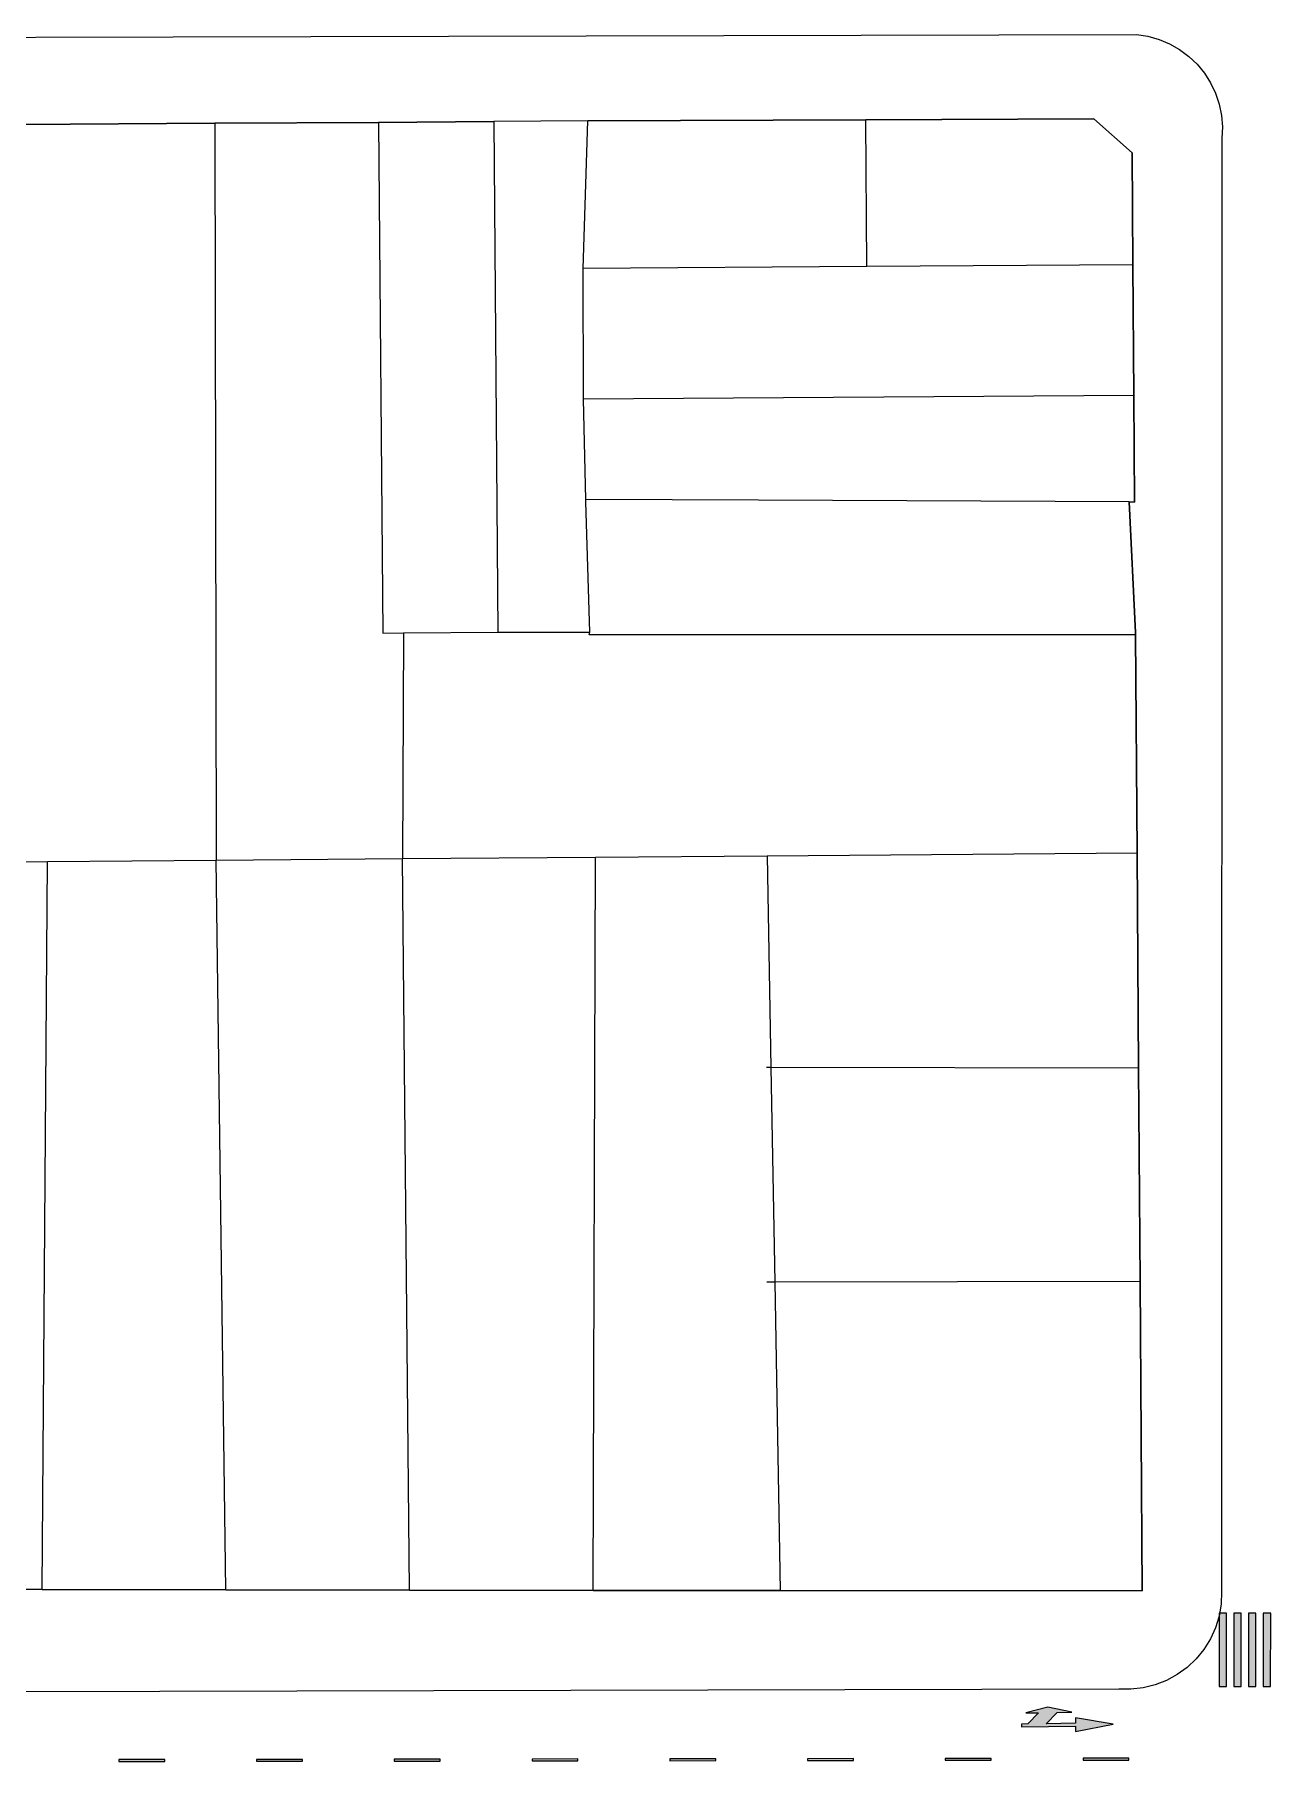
# Model space of a CAD drawing. Header units: metres. Extents: x 668617 to 675126, y 2286318 to 2293677.
# Drawn here: x 669213.6 to 669280.7, y 2287216.5 to 2287310.5 of the extents above; entities that cross this region are included whole.
import ezdxf

# ---------------------------------------------------------------- set-up
doc = ezdxf.new("R2010")
doc.units = ezdxf.units.M
doc.header["$MEASUREMENT"] = 0
doc.linetypes.add('ACAD_ISO07W100', pattern=[3, 0, -3])
for name, color, linetype in [('DMTG-PB-BANQUETAS', 251, 'Continuous'), ('DMTG-PB-LOTIFICACION', 253, 'Continuous'), ('DMTG-PB-MANZANAS', 251, 'Continuous'), ('DMTG-SH-FLECHA FRENTE DERECHA', 252, 'Continuous'), ('DMTG-SH-LINEA DISCONTINUA', 252, 'Continuous'), ('DMTG-SH-PASO PEATONAL', 253, 'Continuous')]:
    doc.layers.add(name, color=color, linetype=linetype)

# ---------------------------------------------------------------- blocks, each defined once
blk = doc.blocks.new('*U76')
blk.add_hatch(color=252).paths.add_polyline_path([(-2.585, 3.088), (-2.585, 2.738), (-2.435, 2.738), (-2.435, 5.688), (-2.135, 5.688), (-2.51, 7.738), (-2.885, 5.688), (-2.585, 5.688), (-2.585, 4.088), (-3.185, 4.688), (-3.185, 5.488), (-3.485, 4.188), (-3.185, 2.988), (-3.185, 3.688)])
at = {"color": 252}
blk.add_lwpolyline([(-2.585, 3.088), (-2.585, 2.738), (-2.435, 2.738), (-2.435, 5.688), (-2.135, 5.688), (-2.51, 7.738), (-2.885, 5.688), (-2.585, 5.688), (-2.585, 4.088), (-3.185, 4.688), (-3.185, 5.488), (-3.485, 4.188), (-3.185, 2.988), (-3.185, 3.688)], close=True, dxfattribs=at)
blk = doc.blocks.new('*U312')
at = {"transparency": 33554687}
h = blk.add_hatch(color=252, dxfattribs=at)
h.dxf.hatch_style = 1
h.paths.add_polyline_path([(0.519, 10.487), (0.539, 10.887), (-3.457, 11.084), (-3.476, 10.685)])
h = blk.add_hatch(color=252, dxfattribs=at)
h.dxf.hatch_style = 1
h.paths.add_polyline_path([(0.44, 8.889), (0.46, 9.289), (-3.536, 9.486), (-3.555, 9.087)])
h = blk.add_hatch(color=252, dxfattribs=at)
h.dxf.hatch_style = 1
h.paths.add_polyline_path([(0.479, 9.688), (0.499, 10.088), (-3.496, 10.285), (-3.516, 9.886)])
h = blk.add_hatch(color=252, dxfattribs=at)
h.dxf.hatch_style = 1
h.paths.add_polyline_path([(0.4, 8.09), (0.42, 8.49), (-3.575, 8.687), (-3.595, 8.288)])
h = blk.add_hatch(color=252, dxfattribs=at)
h.dxf.hatch_style = 1
h.paths.add_polyline_path([(0.361, 7.291), (0.38, 7.691), (-3.615, 7.888), (-3.634, 7.489)])
h = blk.add_hatch(color=252, dxfattribs=at)
h.dxf.hatch_style = 1
h.paths.add_polyline_path([(0.321, 6.492), (0.341, 6.892), (-3.654, 7.089), (-3.674, 6.69)])
h = blk.add_hatch(color=252, dxfattribs=at)
h.dxf.hatch_style = 1
h.paths.add_polyline_path([(0.282, 5.693), (0.301, 6.093), (-3.694, 6.29), (-3.713, 5.891)])
h = blk.add_hatch(color=252, dxfattribs=at)
h.dxf.hatch_style = 1
h.paths.add_polyline_path([(0.242, 4.894), (0.262, 5.294), (-3.733, 5.491), (-3.753, 5.092)])
h = blk.add_hatch(color=252, dxfattribs=at)
h.dxf.hatch_style = 1
h.paths.add_polyline_path([(0.163, 3.296), (0.183, 3.695), (-3.812, 3.893), (-3.832, 3.494)])
h = blk.add_hatch(color=252, dxfattribs=at)
h.dxf.hatch_style = 1
h.paths.add_polyline_path([(0.203, 4.095), (0.222, 4.495), (-3.773, 4.692), (-3.793, 4.293)])
h = blk.add_hatch(color=252, dxfattribs=at)
h.dxf.hatch_style = 1
h.paths.add_polyline_path([(0.124, 2.497), (0.143, 2.896), (-3.852, 3.094), (-3.872, 2.695)])
h = blk.add_hatch(color=252, dxfattribs=at)
h.dxf.hatch_style = 1
h.paths.add_polyline_path([(0.084, 1.698), (0.104, 2.097), (-3.891, 2.295), (-3.911, 1.896)])
h = blk.add_hatch(color=252, dxfattribs=at)
h.dxf.hatch_style = 1
h.paths.add_polyline_path([(0.044, 0.899), (0.064, 1.298), (-3.931, 1.496), (-3.951, 1.097)])
h = blk.add_hatch(color=252, dxfattribs=at)
h.dxf.hatch_style = 1
h.paths.add_polyline_path([(0.005, 0.1), (0.025, 0.499), (-3.97, 0.697), (-3.99, 0.298)])
for points in [[(0.519, 10.487), (0.539, 10.887), (-3.457, 11.084), (-3.476, 10.685)], [(0.44, 8.889), (0.46, 9.289), (-3.536, 9.486), (-3.555, 9.087)], [(0.479, 9.688), (0.499, 10.088), (-3.496, 10.285), (-3.516, 9.886)], [(0.4, 8.09), (0.42, 8.49), (-3.575, 8.687), (-3.595, 8.288)], [(0.361, 7.291), (0.38, 7.691), (-3.615, 7.888), (-3.634, 7.489)], [(0.321, 6.492), (0.341, 6.892), (-3.654, 7.089), (-3.674, 6.69)], [(0.282, 5.693), (0.301, 6.093), (-3.694, 6.29), (-3.713, 5.891)], [(0.242, 4.894), (0.262, 5.294), (-3.733, 5.491), (-3.753, 5.092)], [(0.163, 3.296), (0.183, 3.695), (-3.812, 3.893), (-3.832, 3.494)], [(0.203, 4.095), (0.222, 4.495), (-3.773, 4.692), (-3.793, 4.293)], [(0.124, 2.497), (0.143, 2.896), (-3.852, 3.094), (-3.872, 2.695)], [(0.084, 1.698), (0.104, 2.097), (-3.891, 2.295), (-3.911, 1.896)], [(0.044, 0.899), (0.064, 1.298), (-3.931, 1.496), (-3.951, 1.097)], [(0.005, 0.1), (0.025, 0.499), (-3.97, 0.697), (-3.99, 0.298)]]:
    blk.add_lwpolyline(points, close=True)
at = {"layer": 'Defpoints', "color": 255, "linetype": 'ACAD_ISO07W100'}
for p, q in [((-2.916, 0.901), (0.18, 0.748)), ((-2.797, 0.138), (0.3, -0.015))]:
    blk.add_line(p, q, dxfattribs=at)

msp = doc.modelspace()

# ---------------------------------------------------------------- hatches: boundary and pattern name
at = {"layer": 'DMTG-SH-LINEA DISCONTINUA'}
for points in [[(669220.63899, 2287216.65131), (669218.13899, 2287216.6479), (669218.13913, 2287216.5479), (669220.63912, 2287216.55131)], [(669228.13898, 2287216.66155), (669225.63898, 2287216.65814), (669225.63912, 2287216.55814), (669228.13912, 2287216.56155)], [(669235.63897, 2287216.67179), (669233.13898, 2287216.66838), (669233.13911, 2287216.56838), (669235.63911, 2287216.57179)], [(669243.13897, 2287216.68203), (669240.63897, 2287216.67862), (669240.63911, 2287216.57862), (669243.1391, 2287216.58203)], [(669250.63896, 2287216.69227), (669248.13896, 2287216.68886), (669248.1391, 2287216.58886), (669250.6391, 2287216.59227)], [(669258.13895, 2287216.70251), (669255.63895, 2287216.6991), (669255.63909, 2287216.5991), (669258.13909, 2287216.60252)], [(669265.63895, 2287216.71276), (669263.13895, 2287216.70934), (669263.13908, 2287216.60934), (669265.63908, 2287216.61276)], [(669273.13894, 2287216.723), (669270.63894, 2287216.71958), (669270.63908, 2287216.61958), (669273.13907, 2287216.623)]]:
    msp.add_hatch(color=256, dxfattribs=at).paths.add_polyline_path(points)

# ---------------------------------------------------------------- linework, layer by layer
at = {"layer": 'DMTG-PB-BANQUETAS', "flags": 128}
for points in [[(669273.55908, 2287310.52325), (669274.1764, 2287310.42869), (669274.77816, 2287310.25924), (669275.3554, 2287310.01797), (669275.89813, 2287309.70896), (669276.40039, 2287309.33624), (669276.85222, 2287308.90489), (669277.24867, 2287308.42195), (669277.58379, 2287307.89447), (669277.85262, 2287307.32947), (669278.05025, 2287306.73699), (669278.17473, 2287306.12406), (669278.22414, 2287305.50168), (669278.19653, 2287304.87686), (669278.18375, 2287225.7858), (669278.15682, 2287225.11798), (669278.04396, 2287224.4598), (669277.84824, 2287223.82122), (669277.57174, 2287223.21325), (669277.21954, 2287222.64483), (669276.7967, 2287222.12694), (669276.31231, 2287221.6685), (669275.77139, 2287221.27548), (669275.18501, 2287220.9548), (669274.5632, 2287220.71239), (669273.914, 2287220.55217), (669273.25042, 2287220.47607), (669272.58248, 2287220.486), (669153.23003, 2287220.18895)], [(669153.66475, 2287310.24319), (669273.55908, 2287310.52325)]]:
    msp.add_lwpolyline(points, dxfattribs=at)
at = {"layer": 'DMTG-PB-LOTIFICACION', "flags": 128}
for points in [[(669210.22548, 2287305.61707), (669223.37535, 2287305.69295)], [(669223.37535, 2287305.69295), (669232.27533, 2287305.73077)], [(669223.37535, 2287305.69295), (669223.44694, 2287265.60144)], [(669232.27533, 2287305.73077), (669238.55514, 2287305.79746)], [(669232.27533, 2287305.73077), (669232.51423, 2287277.95053)], [(669243.67513, 2287305.81921), (669238.55514, 2287305.79746)], [(669238.55514, 2287305.79746), (669238.77403, 2287278.00267)], [(669243.42946, 2287297.79781), (669243.67513, 2287305.81921)], [(669243.67513, 2287305.81921), (669258.81509, 2287305.88355)], [(669258.81509, 2287305.88355), (669271.22505, 2287305.93628)], [(669258.8691, 2287297.89438), (669258.81509, 2287305.88355)], [(669271.22505, 2287305.93628), (669273.32301, 2287304.08511)], [(669273.32301, 2287304.08511), (669273.34912, 2287297.98495)], [(669273.34912, 2287297.98495), (669258.8691, 2287297.89438)], [(669273.34912, 2287297.98495), (669273.39951, 2287290.88484)], [(669258.8691, 2287297.89438), (669243.42946, 2287297.79781)], [(669243.43989, 2287290.68753), (669243.42946, 2287297.79781)], [(669273.39951, 2287290.88484), (669243.43989, 2287290.68753)], [(669243.56325, 2287285.22708), (669243.43989, 2287290.68753)], [(669273.39951, 2287290.88484), (669273.44433, 2287285.08477)], [(669243.56771, 2287285.0883), (669243.56325, 2287285.22708)], [(669252.97797, 2287285.18225), (669243.56325, 2287285.22708)], [(669243.79401, 2287278.00007), (669243.56771, 2287285.0883)], [(669273.14735, 2287285.08618), (669252.97797, 2287285.18225)], [(669273.14735, 2287285.08618), (669273.48902, 2287277.98466)], [(669273.44433, 2287285.08477), (669273.14735, 2287285.08618)], [(669232.51423, 2287277.95053), (669233.64439, 2287277.95994)], [(669233.64439, 2287277.95994), (669233.58674, 2287265.68453)], [(669233.64439, 2287277.95994), (669238.77403, 2287278.00267)], [(669238.77403, 2287278.00267), (669243.79401, 2287278.00007)], [(669243.7448, 2287277.85824), (669243.79401, 2287278.00007)], [(669273.49007, 2287277.85462), (669243.7448, 2287277.85824)], [(669273.48902, 2287277.98466), (669273.49007, 2287277.85462)], [(669273.49007, 2287277.85462), (669273.58608, 2287265.98451)], [(669253.43643, 2287265.83339), (669273.58608, 2287265.98451)], [(669273.58608, 2287265.98451), (669273.65619, 2287254.27427)], [(669210.41723, 2287265.48607), (669214.25706, 2287265.52007)], [(669213.96671, 2287225.89936), (669214.25706, 2287265.52007)], [(669214.25706, 2287265.52007), (669223.44694, 2287265.60144)], [(669223.44694, 2287265.60144), (669233.58674, 2287265.68453)], [(669223.9669, 2287225.89185), (669223.44694, 2287265.60144)], [(669233.58674, 2287265.68453), (669244.08655, 2287265.76327)], [(669233.96713, 2287225.87434), (669233.58674, 2287265.68453)], [(669243.96736, 2287225.85683), (669244.08655, 2287265.76327)], [(669244.08655, 2287265.76327), (669253.43643, 2287265.83339)], [(669253.43643, 2287265.83339), (669253.64416, 2287254.31771)], [(669253.64416, 2287254.31771), (669253.40569, 2287254.31823)], [(669253.64416, 2287254.31771), (669253.85501, 2287242.62874)], [(669273.65619, 2287254.27427), (669253.64416, 2287254.31771)], [(669273.65619, 2287254.27427), (669273.74584, 2287242.67413)], [(669253.85501, 2287242.62874), (669253.41573, 2287242.62774)], [(669273.74584, 2287242.67413), (669253.85501, 2287242.62874)], [(669253.85501, 2287242.62874), (669254.1575, 2287225.86013)], [(669273.74584, 2287242.67413), (669273.85792, 2287225.83384)], [(669213.96671, 2287225.89936), (669194.15633, 2287225.91518)], [(669223.9669, 2287225.89185), (669213.96671, 2287225.89936)], [(669233.96713, 2287225.87434), (669223.9669, 2287225.89185)], [(669243.96736, 2287225.85683), (669233.96713, 2287225.87434)], [(669254.1575, 2287225.86013), (669243.96736, 2287225.85683)], [(669273.85792, 2287225.83384), (669254.1575, 2287225.86013)]]:
    msp.add_lwpolyline(points, dxfattribs=at)
at = {"layer": 'DMTG-PB-MANZANAS', "flags": 128}
msp.add_lwpolyline([(669194.15633, 2287225.91518), (669213.96671, 2287225.89936), (669223.9669, 2287225.89185), (669233.96713, 2287225.87434), (669243.96736, 2287225.85683), (669254.1575, 2287225.86013), (669273.85792, 2287225.83384), (669273.74584, 2287242.67413), (669273.65619, 2287254.27427), (669273.58608, 2287265.98451), (669273.49007, 2287277.85462), (669273.48902, 2287277.98466), (669273.14735, 2287285.08618), (669273.44433, 2287285.08477), (669273.39951, 2287290.88484), (669273.34912, 2287297.98495), (669273.32301, 2287304.08511), (669271.22505, 2287305.93628), (669258.81509, 2287305.88355), (669243.67513, 2287305.81921), (669238.55514, 2287305.79746), (669232.27533, 2287305.73077), (669223.37535, 2287305.69295), (669210.22548, 2287305.61707)], dxfattribs=at)
at = {"layer": 'DMTG-SH-LINEA DISCONTINUA'}
for points in [[(669220.63899, 2287216.65131), (669218.13899, 2287216.6479), (669218.13913, 2287216.5479), (669220.63912, 2287216.55131)], [(669228.13898, 2287216.66155), (669225.63898, 2287216.65814), (669225.63912, 2287216.55814), (669228.13912, 2287216.56155)], [(669235.63897, 2287216.67179), (669233.13898, 2287216.66838), (669233.13911, 2287216.56838), (669235.63911, 2287216.57179)], [(669243.13897, 2287216.68203), (669240.63897, 2287216.67862), (669240.63911, 2287216.57862), (669243.1391, 2287216.58203)], [(669250.63896, 2287216.69227), (669248.13896, 2287216.68886), (669248.1391, 2287216.58886), (669250.6391, 2287216.59227)], [(669258.13895, 2287216.70251), (669255.63895, 2287216.6991), (669255.63909, 2287216.5991), (669258.13909, 2287216.60252)], [(669265.63895, 2287216.71276), (669263.13895, 2287216.70934), (669263.13908, 2287216.60934), (669265.63908, 2287216.61276)], [(669273.13894, 2287216.723), (669270.63894, 2287216.71958), (669270.63908, 2287216.61958), (669273.13907, 2287216.623)]]:
    msp.add_lwpolyline(points, close=True, dxfattribs=at)

# ---------------------------------------------------------------- block references
at = {"layer": 'DMTG-SH-FLECHA FRENTE DERECHA', "rotation": 270.8301332364006}
msp.add_blockref('*U76', (669264.58157, 2287215.95957), dxfattribs=at)
at = {"layer": 'DMTG-SH-PASO PEATONAL', "color": 252, "true_color": 0x939598, "rotation": 92.79815835116301}
msp.add_blockref('*U312', (669288.95505, 2287224.61423), dxfattribs=at)

doc.saveas('drawing.dxf')
